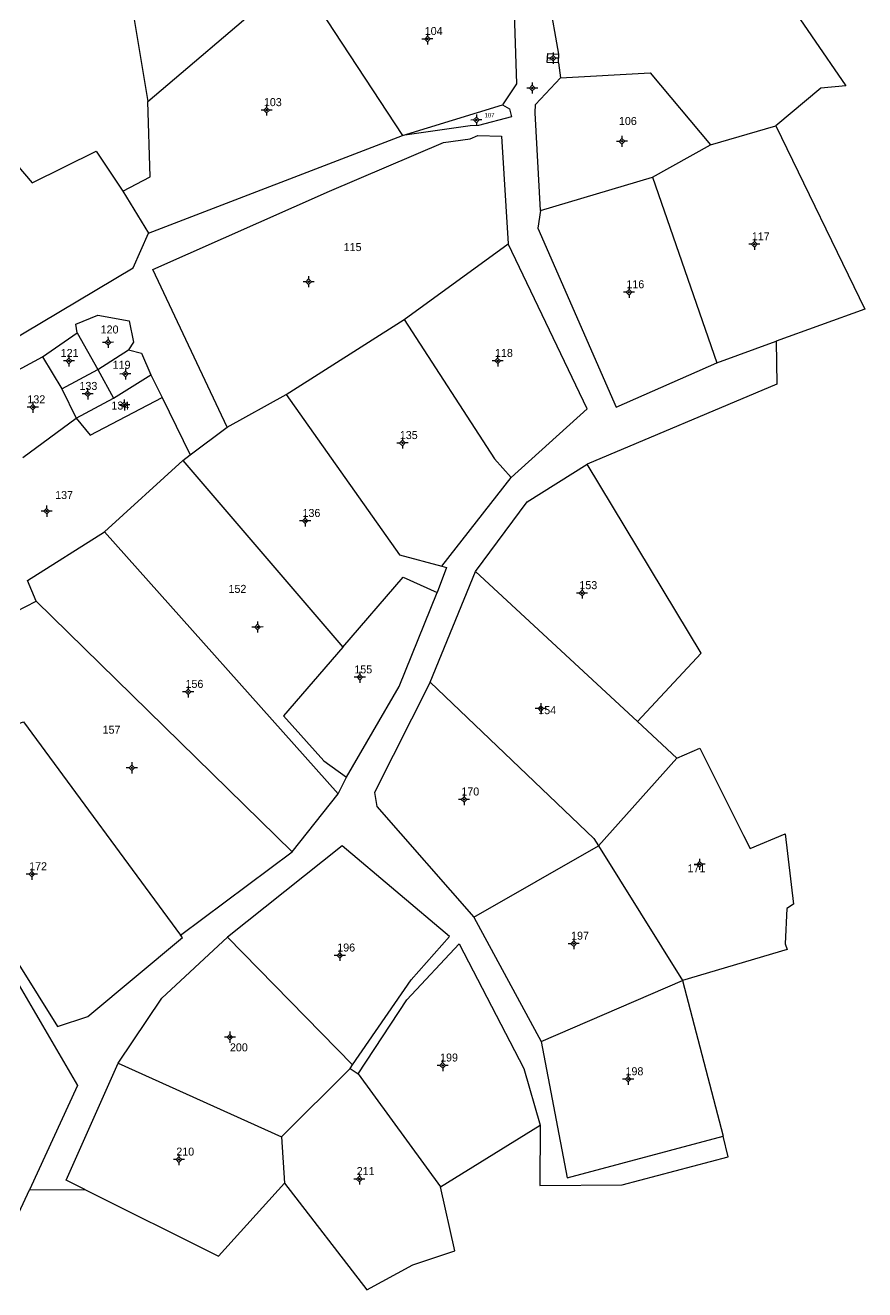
# Model space of a CAD drawing. Extents: x 551037 to 551594, y 1838476 to 1839058.
# Drawn here: x 551397.5 to 551586.4, y 1838475.7 to 1838760 of the extents above; entities that cross this region are included whole.
import ezdxf

# ---------------------------------------------------------------- set-up
doc = ezdxf.new("R2010")
doc.units = 0
for name, color, linetype in [('Level 10', 7, 'Continuous'), ('Level 11', 7, 'Continuous'), ('Level 15', 7, 'Continuous')]:
    doc.layers.add(name, color=color, linetype=linetype)

msp = doc.modelspace()

# ---------------------------------------------------------------- linework, layer by layer
at = {"layer": 'Level 10'}
for p, q in [((551414.44, 1838807.03), (551425.03, 1838742.83)), ((551460.58, 1838768.43), (551482.37, 1838735.17)), ((551425.03, 1838742.83), (551453.82, 1838767.33)), ((551517.44, 1838751.54), (551517.55, 1838753.51)), ((551517.44, 1838751.54), (551517.91, 1838748.18)), ((551482.37, 1838735.17), (551504.91, 1838742.1)), ((551551.69, 1838733.11), (551566.41, 1838737.39)), ((551425.23, 1838713.22), (551482.37, 1838735.17)), ((551538.62, 1838725.8), (551551.69, 1838733.11)), ((551513.45, 1838718.35), (551538.62, 1838725.8)), ((551538.62, 1838725.8), (551553.09, 1838684.05)), ((551419.44, 1838722.66), (551425.23, 1838713.22)), ((551482.75, 1838693.8), (551506.16, 1838710.8)), ((551456.16, 1838676.96), (551482.75, 1838693.8)), ((551401.34, 1838685.42), (551409.14, 1838690.82)), ((551409.14, 1838690.82), (551413.82, 1838682.56)), ((551553.09, 1838684.05), (551566.49, 1838688.91)), ((551413.82, 1838682.56), (551420.71, 1838686.96)), ((551388.28, 1838678.34), (551401.34, 1838685.42)), ((551401.34, 1838685.42), (551405.7, 1838678.2)), ((551405.7, 1838678.2), (551413.82, 1838682.56)), ((551413.82, 1838682.56), (551417.33, 1838676.16)), ((551417.33, 1838676.16), (551425.77, 1838681.38)), ((551425.77, 1838681.38), (551428.27, 1838676.27)), ((551405.7, 1838678.2), (551408.93, 1838671.63)), ((551408.93, 1838671.63), (551417.33, 1838676.16)), ((551428.27, 1838676.27), (551434.57, 1838663.37)), ((551442.89, 1838669.61), (551456.16, 1838676.96)), ((551396.95, 1838662.77), (551408.93, 1838671.63)), ((551434.57, 1838663.37), (551442.89, 1838669.61)), ((551432.94, 1838662.15), (551434.57, 1838663.37)), ((551415.33, 1838646.09), (551432.94, 1838662.15)), ((551432.94, 1838662.15), (551468.91, 1838620.14)), ((551491.22, 1838638.36), (551506.82, 1838658.26)), ((551415.33, 1838646.09), (551467.91, 1838587.2)), ((551488.59, 1838612.3), (551498.82, 1838637.14)), ((551498.82, 1838637.14), (551535.25, 1838603.45)), ((551399.92, 1838630.49), (551457.54, 1838574.14)), ((551535.25, 1838603.45), (551544.12, 1838595.16)), ((551526.46, 1838575.49), (551544.12, 1838595.16)), ((551467.91, 1838587.2), (551469.76, 1838590.89)), ((551457.54, 1838574.14), (551467.91, 1838587.2)), ((551498.41, 1838559.44), (551526.46, 1838575.49)), ((551526.46, 1838575.49), (551545.35, 1838545.16)), ((551432.42, 1838555.42), (551457.54, 1838574.14)), ((551498.41, 1838559.44), (551513.54, 1838531.45)), ((551442.99, 1838554.95), (551471.14, 1838526.23)), ((551513.54, 1838531.45), (551545.35, 1838545.16)), ((551545.35, 1838545.16), (551554.51, 1838510.19)), ((551418.4, 1838526.6), (551455.14, 1838510.05)), ((551455.14, 1838510.05), (551470.59, 1838525.43)), ((551470.59, 1838525.43), (551471.14, 1838526.23)), ((551470.59, 1838525.43), (551472.42, 1838524.2)), ((551472.42, 1838524.2), (551490.94, 1838498.78)), ((551490.94, 1838498.78), (551513.34, 1838512.64)), ((551455.14, 1838510.05), (551455.83, 1838499.65)), ((551398.41, 1838498.11), (551410.85, 1838498.22))]:
    msp.add_line(p, q, dxfattribs=at)
for points in [[(551517.55, 1838753.51), (551513.22, 1838778.17), (551555.67, 1838791.12)], [(551507, 1838778.71), (551508.01, 1838746.77), (551504.91, 1838742.1)], [(551356.58, 1838770.52), (551386.85, 1838738.7), (551399.02, 1838724.52), (551413.4, 1838731.63), (551419.44, 1838722.66)], [(551566.71, 1838768.9), (551582.17, 1838746.38), (551576.53, 1838745.84), (551566.41, 1838737.39)], [(551517.44, 1838751.54), (551514.94, 1838751.62), (551515.05, 1838753.63), (551517.55, 1838753.51)], [(551517.91, 1838748.18), (551538.07, 1838749.29), (551551.69, 1838733.11)], [(551513.45, 1838718.35), (551512.21, 1838740.32), (551512.27, 1838742.15), (551517.91, 1838748.18)], [(551419.44, 1838722.66), (551425.55, 1838725.91), (551425.03, 1838742.83)], [(551504.91, 1838742.1), (551506.44, 1838741.2), (551506.9, 1838739.39), (551499.51, 1838737.46), (551497.63, 1838737.35), (551482.37, 1838735.17)], [(551566.41, 1838737.39), (551586.39, 1838696.13), (551566.49, 1838688.91)], [(551442.89, 1838669.61), (551426.16, 1838705.08), (551465.91, 1838722.64), (551491.59, 1838733.63), (551497.62, 1838734.47), (551499.34, 1838735.2), (551504.67, 1838735.06), (551506.16, 1838710.8)], [(551513.45, 1838718.35), (551512.79, 1838714.37), (551530.44, 1838674.1), (551553.09, 1838684.05)], [(551388.6, 1838685.73), (551421.78, 1838705.46), (551425.23, 1838713.22)], [(551506.82, 1838658.26), (551523.93, 1838673.7), (551506.16, 1838710.8)], [(551409.14, 1838690.82), (551408.83, 1838692.77), (551413.81, 1838694.77), (551420.88, 1838693.49), (551421.83, 1838688.72), (551420.71, 1838686.96)], [(551482.75, 1838693.8), (551503.09, 1838662.52), (551506.82, 1838658.26)], [(551566.49, 1838688.91), (551566.58, 1838679.29), (551523.9, 1838661.26)], [(551420.71, 1838686.96), (551423.62, 1838686.23), (551425.77, 1838681.38)], [(551408.93, 1838671.63), (551412.08, 1838667.83), (551428.27, 1838676.27)], [(551456.16, 1838676.96), (551481.72, 1838640.91), (551491.22, 1838638.36)], [(551498.82, 1838637.14), (551510.4, 1838652.81), (551523.9, 1838661.26)], [(551535.25, 1838603.45), (551549.58, 1838618.79), (551523.9, 1838661.26)], [(551399.92, 1838630.49), (551397.96, 1838635.15), (551415.33, 1838646.09)], [(551491.22, 1838638.36), (551492.28, 1838638.09), (551490.18, 1838632.42)], [(551468.91, 1838620.14), (551482.5, 1838635.9), (551490.18, 1838632.42)], [(551469.76, 1838590.89), (551481.65, 1838611.3), (551490.18, 1838632.42)], [(551373.24, 1838615.09), (551374.3, 1838617.28), (551399.92, 1838630.49)], [(551468.91, 1838620.14), (551455.6, 1838604.69), (551464.67, 1838594.6), (551469.76, 1838590.89)], [(551488.59, 1838612.3), (551476.09, 1838587.5), (551476.59, 1838584.3), (551498.41, 1838559.44)], [(551488.59, 1838612.3), (551525.4, 1838577.15), (551526.46, 1838575.49)], [(551366.24, 1838600.66), (551386, 1838599.44), (551397.05, 1838603.36), (551432.42, 1838555.42)], [(551366.24, 1838600.66), (551365.49, 1838586.26), (551371.31, 1838572.78), (551387.57, 1838558.48), (551396.02, 1838548.77), (551404.72, 1838534.86), (551411.56, 1838537.12), (551432.84, 1838554.87), (551432.42, 1838555.42)], [(551544.12, 1838595.16), (551549.25, 1838597.44), (551559.12, 1838577.8), (551560.6, 1838574.84), (551568.49, 1838578.14), (551570.38, 1838562.33), (551568.83, 1838561.41), (551568.49, 1838553.45), (551568.9, 1838552.19), (551545.35, 1838545.16)], [(551471.14, 1838526.23), (551484.31, 1838545.33), (551492.97, 1838555.1), (551468.79, 1838575.45), (551442.99, 1838554.95)], [(551418.4, 1838526.6), (551428.23, 1838541.25), (551442.99, 1838554.95)], [(551472.42, 1838524.2), (551483.36, 1838540.85), (551495.13, 1838553.42), (551509.71, 1838525.43), (551513.34, 1838512.64)], [(551363.63, 1838529.88), (551390.11, 1838544.68), (551395.04, 1838545.86), (551409.22, 1838521.6), (551398.41, 1838498.11)], [(551513.54, 1838531.45), (551519.46, 1838500.82), (551554.51, 1838510.19)], [(551410.85, 1838498.22), (551406.68, 1838500.29), (551418.4, 1838526.6)], [(551513.34, 1838512.64), (551513.27, 1838499.11), (551531.78, 1838499.28), (551555.64, 1838505.54), (551554.51, 1838510.19)], [(551373.34, 1838498.59), (551376.94, 1838500.9), (551387.42, 1838492.58), (551393.05, 1838491.53), (551396.05, 1838492.96), (551398.41, 1838498.11)], [(551410.85, 1838498.22), (551441, 1838483.22), (551455.83, 1838499.65)], [(551455.83, 1838499.65), (551474.35, 1838475.67), (551484.68, 1838481.29), (551494.17, 1838484.4), (551490.94, 1838498.78)]]:
    msp.add_lwpolyline(points, dxfattribs=at)
at = {"layer": 'Level 11'}
for p, q in [((551487.36, 1838756.88), (551486.73, 1838756.87)), ((551487.97, 1838757.51), (551487.36, 1838756.88)), ((551487.36, 1838756.88), (551487.98, 1838756.25)), ((551487.97, 1838758.13), (551487.97, 1838757.51)), ((551488.6, 1838756.89), (551487.97, 1838757.51)), ((551487.98, 1838756.25), (551488.6, 1838756.89)), ((551489.23, 1838756.89), (551488.6, 1838756.89)), ((551487.98, 1838756.25), (551487.99, 1838755.63)), ((551515.63, 1838752.57), (551515, 1838752.57)), ((551516.24, 1838753.2), (551515.63, 1838752.57)), ((551515.63, 1838752.57), (551516.25, 1838751.96)), ((551516.24, 1838753.83), (551516.24, 1838753.2)), ((551516.87, 1838752.58), (551516.24, 1838753.2)), ((551516.25, 1838751.96), (551516.87, 1838752.58)), ((551516.25, 1838751.96), (551516.26, 1838751.33)), ((551517.5, 1838752.59), (551516.87, 1838752.58)), ((551510.95, 1838745.84), (551510.32, 1838745.84)), ((551511.56, 1838746.48), (551510.95, 1838745.84)), ((551510.95, 1838745.84), (551511.57, 1838745.22)), ((551511.56, 1838747.1), (551511.56, 1838746.48)), ((551512.19, 1838745.86), (551511.56, 1838746.48)), ((551511.57, 1838745.22), (551512.19, 1838745.86)), ((551512.82, 1838745.86), (551512.19, 1838745.86)), ((551511.57, 1838745.22), (551511.58, 1838744.6)), ((551451.15, 1838740.89), (551450.53, 1838740.89)), ((551451.77, 1838741.52), (551451.15, 1838740.89)), ((551451.15, 1838740.89), (551451.78, 1838740.28)), ((551451.77, 1838742.15), (551451.77, 1838741.52)), ((551452.41, 1838740.9), (551451.77, 1838741.52)), ((551451.78, 1838740.28), (551452.41, 1838740.9)), ((551451.78, 1838740.28), (551451.79, 1838739.65)), ((551453.03, 1838740.91), (551452.41, 1838740.9)), ((551498.99, 1838739.93), (551499, 1838739.31)), ((551498.37, 1838738.68), (551497.75, 1838738.67)), ((551499, 1838739.31), (551498.37, 1838738.68)), ((551498.37, 1838738.68), (551499.01, 1838738.05)), ((551499.63, 1838738.69), (551499, 1838739.31)), ((551499.01, 1838738.05), (551499.63, 1838738.69)), ((551499.01, 1838738.05), (551499.02, 1838737.43)), ((551500.25, 1838738.69), (551499.63, 1838738.69)), ((551531.74, 1838734.5), (551531.13, 1838733.87)), ((551531.74, 1838735.13), (551531.74, 1838734.5)), ((551532.37, 1838733.88), (551531.74, 1838734.5)), ((551531.13, 1838733.87), (551530.5, 1838733.87)), ((551531.13, 1838733.87), (551531.75, 1838733.26)), ((551531.75, 1838733.26), (551532.37, 1838733.88)), ((551531.75, 1838733.26), (551531.76, 1838732.63)), ((551533, 1838733.89), (551532.37, 1838733.88)), ((551561.56, 1838711.37), (551560.94, 1838710.73)), ((551561.55, 1838711.99), (551561.56, 1838711.37)), ((551562.18, 1838710.74), (551561.56, 1838711.37)), ((551560.94, 1838710.73), (551560.31, 1838710.72)), ((551560.94, 1838710.73), (551561.57, 1838710.11)), ((551561.57, 1838710.11), (551562.18, 1838710.74)), ((551561.57, 1838710.11), (551561.57, 1838709.49)), ((551562.81, 1838710.75), (551562.18, 1838710.74)), ((551461.24, 1838702.93), (551460.62, 1838702.31)), ((551461.23, 1838703.56), (551461.24, 1838702.93)), ((551461.86, 1838702.32), (551461.24, 1838702.93)), ((551460.62, 1838702.31), (551459.99, 1838702.3)), ((551460.62, 1838702.31), (551461.25, 1838701.69)), ((551461.25, 1838701.69), (551461.86, 1838702.32)), ((551461.25, 1838701.69), (551461.25, 1838701.06)), ((551462.49, 1838702.32), (551461.86, 1838702.32)), ((551533.35, 1838700.56), (551532.72, 1838699.94)), ((551533.34, 1838701.19), (551533.35, 1838700.56)), ((551533.98, 1838699.95), (551533.35, 1838700.56)), ((551532.72, 1838699.94), (551532.11, 1838699.93)), ((551532.72, 1838699.94), (551533.36, 1838699.32)), ((551533.36, 1838699.32), (551533.98, 1838699.95)), ((551533.36, 1838699.32), (551533.37, 1838698.69)), ((551534.6, 1838699.95), (551533.98, 1838699.95)), ((551415.47, 1838688.67), (551414.85, 1838688.67)), ((551416.1, 1838689.3), (551415.47, 1838688.67)), ((551415.47, 1838688.67), (551416.11, 1838688.06)), ((551416.09, 1838689.93), (551416.1, 1838689.3)), ((551416.73, 1838688.68), (551416.1, 1838689.3)), ((551416.11, 1838688.06), (551416.73, 1838688.68)), ((551417.35, 1838688.69), (551416.73, 1838688.68)), ((551416.11, 1838688.05), (551416.11, 1838687.43)), ((551406.67, 1838684.5), (551406.05, 1838684.49)), ((551407.29, 1838685.12), (551406.67, 1838684.5)), ((551406.67, 1838684.5), (551407.31, 1838683.88)), ((551407.29, 1838685.75), (551407.29, 1838685.12)), ((551407.93, 1838684.51), (551407.29, 1838685.12)), ((551407.31, 1838683.88), (551407.93, 1838684.51)), ((551407.31, 1838683.87), (551407.31, 1838683.25)), ((551408.55, 1838684.51), (551407.92, 1838684.51)), ((551503.17, 1838684.5), (551502.54, 1838684.5)), ((551503.78, 1838685.13), (551503.17, 1838684.5)), ((551503.17, 1838684.5), (551503.79, 1838683.89)), ((551503.78, 1838685.76), (551503.78, 1838685.13)), ((551504.41, 1838684.51), (551503.78, 1838685.13)), ((551503.79, 1838683.89), (551504.41, 1838684.51)), ((551503.79, 1838683.89), (551503.8, 1838683.26)), ((551505.04, 1838684.52), (551504.41, 1838684.51)), ((551419.39, 1838681.57), (551418.77, 1838681.56)), ((551420.02, 1838682.2), (551419.39, 1838681.57)), ((551419.39, 1838681.57), (551420.03, 1838680.96)), ((551420.01, 1838682.83), (551420.02, 1838682.2)), ((551420.65, 1838681.58), (551420.02, 1838682.2)), ((551420.03, 1838680.96), (551420.65, 1838681.58)), ((551420.03, 1838680.96), (551420.03, 1838680.33)), ((551421.27, 1838681.59), (551420.65, 1838681.58)), ((551411.52, 1838677.72), (551410.89, 1838677.1)), ((551411.51, 1838678.35), (551411.52, 1838677.72)), ((551412.15, 1838677.11), (551411.52, 1838677.72)), ((551399.18, 1838674.71), (551398.56, 1838674.09)), ((551399.17, 1838675.34), (551399.18, 1838674.71)), ((551399.8, 1838674.1), (551399.18, 1838674.71)), ((551410.89, 1838677.1), (551410.27, 1838677.09)), ((551410.89, 1838677.1), (551411.53, 1838676.48)), ((551411.53, 1838676.48), (551412.15, 1838677.11)), ((551411.53, 1838676.47), (551411.53, 1838675.85)), ((551412.77, 1838677.11), (551412.15, 1838677.11)), ((551419.15, 1838674.61), (551418.52, 1838674.6)), ((551419.77, 1838675.24), (551419.14, 1838674.61)), ((551419.15, 1838674.61), (551419.78, 1838674)), ((551419.76, 1838675.86), (551419.77, 1838675.23)), ((551420.39, 1838674.62), (551419.77, 1838675.23)), ((551419.78, 1838674), (551420.39, 1838674.62)), ((551421.02, 1838674.63), (551420.39, 1838674.62)), ((551398.56, 1838674.09), (551397.93, 1838674.08)), ((551398.56, 1838674.09), (551399.19, 1838673.48)), ((551399.19, 1838673.48), (551399.8, 1838674.1)), ((551399.19, 1838673.47), (551399.19, 1838672.85)), ((551400.43, 1838674.11), (551399.8, 1838674.1)), ((551419.78, 1838674), (551419.78, 1838673.37)), ((551481.73, 1838666.04), (551481.11, 1838666.03)), ((551482.36, 1838666.66), (551481.73, 1838666.04)), ((551481.73, 1838666.04), (551482.37, 1838665.42)), ((551482.35, 1838667.29), (551482.36, 1838666.66)), ((551482.99, 1838666.05), (551482.36, 1838666.66)), ((551482.37, 1838665.42), (551482.99, 1838666.05)), ((551483.61, 1838666.05), (551482.99, 1838666.05)), ((551482.37, 1838665.42), (551482.37, 1838664.79)), ((551402.29, 1838651.98), (551402.29, 1838651.35)), ((551401.67, 1838650.72), (551401.05, 1838650.72)), ((551402.29, 1838651.35), (551401.67, 1838650.72)), ((551401.67, 1838650.72), (551402.3, 1838650.11)), ((551402.93, 1838650.73), (551402.29, 1838651.35)), ((551402.3, 1838650.11), (551402.93, 1838650.73)), ((551402.3, 1838650.11), (551402.31, 1838649.48)), ((551403.55, 1838650.74), (551402.93, 1838650.73)), ((551460.47, 1838649.16), (551459.85, 1838648.53)), ((551460.46, 1838649.79), (551460.47, 1838649.16)), ((551461.09, 1838648.54), (551460.47, 1838649.16)), ((551459.85, 1838648.53), (551459.22, 1838648.53)), ((551459.85, 1838648.53), (551460.48, 1838647.92)), ((551460.48, 1838647.92), (551461.09, 1838648.54)), ((551460.48, 1838647.92), (551460.48, 1838647.29)), ((551461.72, 1838648.55), (551461.09, 1838648.54)), ((551522.16, 1838632.29), (551521.53, 1838632.28)), ((551522.77, 1838632.93), (551522.16, 1838632.29)), ((551522.16, 1838632.29), (551522.78, 1838631.67)), ((551522.77, 1838633.55), (551522.77, 1838632.93)), ((551523.4, 1838632.3), (551522.77, 1838632.93)), ((551522.78, 1838631.67), (551523.4, 1838632.3)), ((551524.03, 1838632.31), (551523.4, 1838632.3)), ((551522.78, 1838631.67), (551522.79, 1838631.05)), ((551449.12, 1838624.66), (551448.49, 1838624.66)), ((551449.74, 1838625.29), (551449.12, 1838624.66)), ((551449.12, 1838624.66), (551449.75, 1838624.05)), ((551449.73, 1838625.92), (551449.74, 1838625.29)), ((551450.36, 1838624.67), (551449.74, 1838625.29)), ((551449.75, 1838624.05), (551450.36, 1838624.67)), ((551449.75, 1838624.05), (551449.75, 1838623.42)), ((551450.99, 1838624.68), (551450.36, 1838624.67)), ((551472.14, 1838613.37), (551471.51, 1838613.36)), ((551472.75, 1838613.99), (551472.14, 1838613.37)), ((551472.14, 1838613.37), (551472.76, 1838612.75)), ((551472.75, 1838614.62), (551472.75, 1838613.99)), ((551473.38, 1838613.38), (551472.75, 1838613.99)), ((551472.76, 1838612.75), (551473.38, 1838613.38)), ((551472.76, 1838612.75), (551472.77, 1838612.12)), ((551474.01, 1838613.38), (551473.38, 1838613.38)), ((551433.51, 1838610.09), (551432.88, 1838610.09)), ((551434.13, 1838610.72), (551433.51, 1838610.09)), ((551433.51, 1838610.09), (551434.14, 1838609.48)), ((551434.12, 1838611.35), (551434.13, 1838610.72)), ((551434.75, 1838610.1), (551434.13, 1838610.72)), ((551434.14, 1838609.48), (551434.75, 1838610.1)), ((551434.14, 1838609.47), (551434.14, 1838608.85)), ((551435.38, 1838610.11), (551434.75, 1838610.1)), ((551512.87, 1838606.33), (551512.24, 1838606.32)), ((551513.48, 1838606.95), (551512.87, 1838606.33)), ((551512.87, 1838606.33), (551513.49, 1838605.71)), ((551513.48, 1838607.58), (551513.48, 1838606.95)), ((551514.11, 1838606.34), (551513.48, 1838606.95)), ((551513.49, 1838605.71), (551514.11, 1838606.34)), ((551514.74, 1838606.34), (551514.11, 1838606.34)), ((551513.49, 1838605.71), (551513.5, 1838605.08)), ((551420.84, 1838593), (551420.21, 1838593)), ((551421.45, 1838593.63), (551420.83, 1838593)), ((551420.83, 1838593), (551421.46, 1838592.39)), ((551421.45, 1838594.26), (551421.45, 1838593.63)), ((551422.09, 1838593.01), (551421.45, 1838593.63)), ((551421.46, 1838592.39), (551422.09, 1838593.01)), ((551421.46, 1838592.39), (551421.47, 1838591.76)), ((551422.71, 1838593.02), (551422.09, 1838593.01)), ((551496.22, 1838586.52), (551495.59, 1838585.89)), ((551496.21, 1838587.14), (551496.22, 1838586.52)), ((551496.85, 1838585.9), (551496.22, 1838586.52)), ((551495.59, 1838585.89), (551494.97, 1838585.88)), ((551495.59, 1838585.89), (551496.23, 1838585.26)), ((551496.23, 1838585.26), (551496.85, 1838585.9)), ((551496.23, 1838585.26), (551496.23, 1838584.64)), ((551497.47, 1838585.91), (551496.85, 1838585.9)), ((551549.21, 1838572.56), (551549.22, 1838571.93)), ((551398.96, 1838569.72), (551398.34, 1838569.09)), ((551398.95, 1838570.35), (551398.96, 1838569.72)), ((551399.58, 1838569.1), (551398.96, 1838569.72)), ((551548.61, 1838571.31), (551547.98, 1838571.3)), ((551549.22, 1838571.93), (551548.61, 1838571.31)), ((551548.61, 1838571.31), (551549.23, 1838570.69)), ((551549.85, 1838571.32), (551549.22, 1838571.93)), ((551549.23, 1838570.69), (551549.85, 1838571.32)), ((551549.23, 1838570.69), (551549.24, 1838570.06)), ((551550.47, 1838571.32), (551549.85, 1838571.32)), ((551398.34, 1838569.09), (551397.71, 1838569.09)), ((551398.34, 1838569.09), (551398.97, 1838568.48)), ((551398.97, 1838568.48), (551399.58, 1838569.1)), ((551398.97, 1838568.47), (551398.97, 1838567.85)), ((551400.21, 1838569.11), (551399.58, 1838569.1)), ((551520.28, 1838553.47), (551519.65, 1838553.47)), ((551520.89, 1838554.11), (551520.27, 1838553.47)), ((551520.27, 1838553.47), (551520.9, 1838552.85)), ((551520.89, 1838554.73), (551520.89, 1838554.11)), ((551521.53, 1838553.48), (551520.89, 1838554.11)), ((551520.9, 1838552.85), (551521.53, 1838553.48)), ((551520.9, 1838552.85), (551520.91, 1838552.23)), ((551522.15, 1838553.49), (551521.53, 1838553.48)), ((551467.65, 1838550.82), (551467.02, 1838550.82)), ((551468.27, 1838551.45), (551467.64, 1838550.82)), ((551467.64, 1838550.82), (551468.28, 1838550.21)), ((551468.26, 1838552.08), (551468.27, 1838551.45)), ((551468.9, 1838550.83), (551468.27, 1838551.45)), ((551468.28, 1838550.21), (551468.9, 1838550.83)), ((551468.28, 1838550.21), (551468.28, 1838549.58)), ((551469.52, 1838550.84), (551468.9, 1838550.83)), ((551442.91, 1838532.45), (551442.28, 1838532.45)), ((551443.52, 1838533.08), (551442.91, 1838532.45)), ((551442.91, 1838532.45), (551443.54, 1838531.84)), ((551443.52, 1838533.71), (551443.52, 1838533.08)), ((551444.15, 1838532.46), (551443.52, 1838533.08)), ((551443.54, 1838531.84), (551444.15, 1838532.46)), ((551444.78, 1838532.47), (551444.15, 1838532.46)), ((551443.54, 1838531.84), (551443.54, 1838531.21)), ((551491.41, 1838526.72), (551490.79, 1838526.08)), ((551491.4, 1838527.34), (551491.41, 1838526.72)), ((551492.03, 1838526.09), (551491.41, 1838526.72)), ((551490.79, 1838526.08), (551490.16, 1838526.08)), ((551490.79, 1838526.08), (551491.42, 1838525.46)), ((551491.42, 1838525.46), (551492.03, 1838526.09)), ((551491.42, 1838525.46), (551491.43, 1838524.84)), ((551492.66, 1838526.1), (551492.03, 1838526.09)), ((551533.15, 1838524.25), (551533.16, 1838523.62)), ((551532.53, 1838523), (551531.91, 1838522.99)), ((551533.16, 1838523.62), (551532.53, 1838523)), ((551532.53, 1838523), (551533.17, 1838522.38)), ((551533.79, 1838523.01), (551533.16, 1838523.62)), ((551533.17, 1838522.38), (551533.79, 1838523.01)), ((551533.17, 1838522.37), (551533.17, 1838521.75)), ((551534.41, 1838523.01), (551533.79, 1838523.01)), ((551431.43, 1838504.92), (551430.81, 1838504.91)), ((551432.06, 1838505.54), (551431.43, 1838504.92)), ((551431.43, 1838504.92), (551432.07, 1838504.3)), ((551432.05, 1838506.17), (551432.06, 1838505.54)), ((551432.69, 1838504.93), (551432.06, 1838505.54)), ((551432.07, 1838504.3), (551432.69, 1838504.93)), ((551432.07, 1838504.29), (551432.07, 1838503.67)), ((551433.31, 1838504.93), (551432.69, 1838504.93)), ((551472.66, 1838501.18), (551472.04, 1838500.54)), ((551472.65, 1838501.8), (551472.66, 1838501.18)), ((551473.28, 1838500.55), (551472.66, 1838501.18)), ((551472.04, 1838500.54), (551471.41, 1838500.54)), ((551472.04, 1838500.54), (551472.67, 1838499.92)), ((551472.67, 1838499.92), (551473.28, 1838500.55)), ((551472.67, 1838499.92), (551472.67, 1838499.3)), ((551473.91, 1838500.56), (551473.28, 1838500.55))]:
    msp.add_line(p, q, dxfattribs=at)
for centre in [(551487.98, 1838756.89), (551516.25, 1838752.58), (551511.57, 1838745.86), (551451.78, 1838740.9), (551499.01, 1838738.69), (551531.75, 1838733.88), (551561.57, 1838710.74), (551461.25, 1838702.32), (551533.36, 1838699.95), (551416.11, 1838688.68), (551407.3, 1838684.51), (551503.79, 1838684.51), (551420.03, 1838681.58), (551411.53, 1838677.11), (551419.78, 1838674.62), (551399.19, 1838674.1), (551482.37, 1838666.05), (551402.3, 1838650.73), (551460.48, 1838648.54), (551522.78, 1838632.3), (551449.75, 1838624.67), (551472.76, 1838613.38), (551434.14, 1838610.1), (551513.49, 1838606.34), (551421.46, 1838593.01), (551496.23, 1838585.9), (551398.97, 1838569.1), (551549.23, 1838571.32), (551520.9, 1838553.48), (551468.28, 1838550.83), (551443.54, 1838532.46), (551491.42, 1838526.09), (551533.17, 1838523.01), (551432.07, 1838504.93), (551472.67, 1838500.55)]:
    msp.add_circle(centre, 0.15, dxfattribs=at)

# ---------------------------------------------------------------- texts
at = {"layer": 'Level 15'}
for s, height, p in [('104', 1.8, (551487.38, 1838757.78)), ('105', 0.525, (551515.14, 1838752.1)), ('103', 1.8, (551451.18, 1838741.79)), ('107', 0.972, (551500.83, 1838739.27)), ('106', 1.8, (551531.08, 1838737.55)), ('117', 1.8, (551560.98, 1838711.62)), ('115', 1.8, (551469.13, 1838709.2)), ('116', 1.8, (551532.76, 1838700.84)), ('120', 1.8, (551414.45, 1838690.67)), ('121', 1.8, (551405.45, 1838685.39)), ('118', 1.8, (551503.19, 1838685.4)), ('119', 1.8, (551417.15, 1838682.73)), ('133', 1.8, (551409.68, 1838677.98)), ('132', 1.8, (551397.96, 1838674.97)), ('134', 1.8, (551416.86, 1838673.57)), ('135', 1.8, (551481.77, 1838666.93)), ('137', 1.8, (551404.21, 1838653.45)), ('136', 1.8, (551459.87, 1838649.42)), ('153', 1.8, (551522.18, 1838633.19)), ('152', 1.8, (551443.22, 1838632.35)), ('155', 1.8, (551471.54, 1838614.25)), ('156', 1.8, (551433.54, 1838610.98)), ('154', 1.8, (551512.92, 1838605.08)), ('157', 1.8, (551414.88, 1838600.69)), ('170', 1.8, (551495.62, 1838586.79)), ('172', 1.8, (551398.36, 1838569.98)), ('171', 1.8, (551546.51, 1838569.51)), ('197', 1.8, (551520.31, 1838554.36)), ('196', 1.8, (551467.69, 1838551.71)), ('200', 1.8, (551443.54, 1838529.26)), ('199', 1.8, (551490.83, 1838526.98)), ('198', 1.8, (551532.56, 1838523.89)), ('210', 1.8, (551431.47, 1838505.82)), ('211', 1.8, (551472.07, 1838501.44))]:
    msp.add_text(s, height=height, dxfattribs=at).set_placement(p)

doc.saveas('drawing.dxf')
